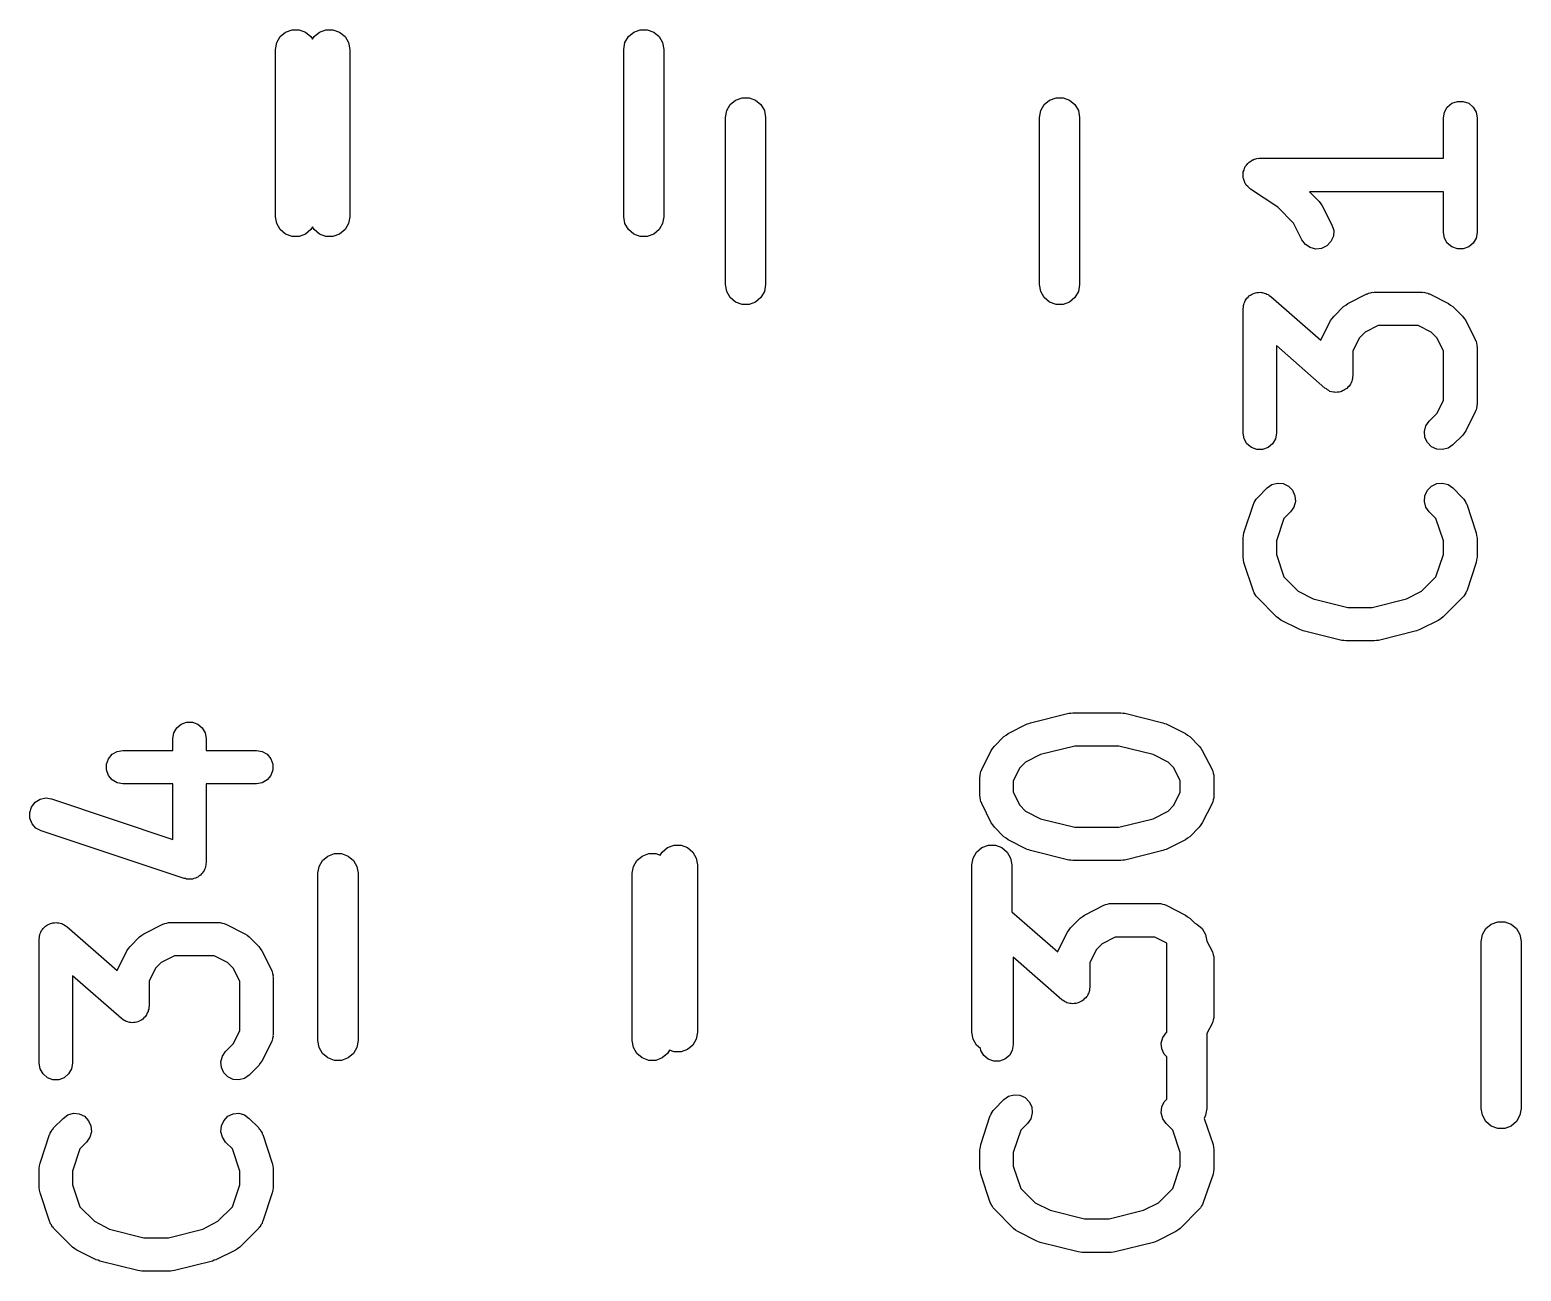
# Model space of a CAD drawing. Extents: x 83.4 to 168.1, y -157.3 to -85.4.
# Drawn here: x 125.858 to 130.32, y -119.753 to -116.041 of the extents above; entities that cross this region are included whole.
import ezdxf

# ---------------------------------------------------------------- set-up
doc = ezdxf.new("R2010")
doc.units = 0
doc.header["$MEASUREMENT"] = 0
doc.layers.add('BLACK', color=7, linetype='CONTINUOUS')

msp = doc.modelspace()

# ---------------------------------------------------------------- linework, layer by layer
at = {"layer": 'Black'}
for p, q in [((126.607, -116.061), (126.623, -116.048)), ((126.623, -116.048), (126.643, -116.041)), ((126.643, -116.041), (126.664, -116.041)), ((126.664, -116.041), (126.683, -116.048)), ((126.683, -116.048), (126.699, -116.061)), ((126.709, -116.061), (126.725, -116.048)), ((126.725, -116.048), (126.744, -116.041)), ((126.744, -116.041), (126.765, -116.041)), ((126.765, -116.041), (126.785, -116.048)), ((126.785, -116.048), (126.801, -116.061)), ((127.649, -116.061), (127.665, -116.048)), ((127.665, -116.048), (127.684, -116.041)), ((127.684, -116.041), (127.705, -116.041)), ((127.705, -116.041), (127.725, -116.048)), ((127.725, -116.048), (127.741, -116.061)), ((126.593, -116.1), (126.597, -116.079)), ((126.593, -116.6), (126.593, -116.1)), ((126.597, -116.079), (126.607, -116.061)), ((126.699, -116.061), (126.704, -116.069)), ((126.704, -116.069), (126.709, -116.061)), ((126.801, -116.061), (126.811, -116.079)), ((126.811, -116.079), (126.815, -116.1)), ((126.815, -116.1), (126.815, -116.6)), ((127.635, -116.1), (127.638, -116.079)), ((127.635, -116.6), (127.635, -116.1)), ((127.638, -116.079), (127.649, -116.061)), ((127.741, -116.061), (127.751, -116.079)), ((127.751, -116.079), (127.755, -116.1)), ((127.755, -116.1), (127.755, -116.6)), ((127.943, -116.282), (127.953, -116.264)), ((127.953, -116.264), (127.969, -116.251)), ((127.969, -116.251), (127.989, -116.244)), ((127.989, -116.244), (128.01, -116.244)), ((128.01, -116.244), (128.029, -116.251)), ((128.029, -116.251), (128.045, -116.264)), ((128.045, -116.264), (128.056, -116.282)), ((128.883, -116.282), (128.893, -116.264)), ((128.893, -116.264), (128.909, -116.251)), ((128.909, -116.251), (128.929, -116.244)), ((128.929, -116.244), (128.95, -116.244)), ((128.95, -116.244), (128.969, -116.251)), ((128.969, -116.251), (128.985, -116.264)), ((128.985, -116.264), (128.996, -116.282)), ((130.091, -116.287), (130.099, -116.272)), ((130.099, -116.272), (130.113, -116.26)), ((130.113, -116.26), (130.129, -116.255)), ((130.129, -116.255), (130.146, -116.255)), ((130.146, -116.255), (130.163, -116.26)), ((130.163, -116.26), (130.176, -116.272)), ((130.176, -116.272), (130.185, -116.287)), ((127.939, -116.303), (127.943, -116.282)), ((127.939, -116.803), (127.939, -116.303)), ((128.056, -116.282), (128.059, -116.303)), ((128.059, -116.303), (128.059, -116.803)), ((128.879, -116.303), (128.883, -116.282)), ((128.879, -116.803), (128.879, -116.303)), ((128.996, -116.282), (128.999, -116.303)), ((128.999, -116.303), (128.999, -116.803)), ((130.088, -116.304), (130.091, -116.287)), ((130.088, -116.425), (130.088, -116.304)), ((130.185, -116.287), (130.188, -116.304)), ((130.188, -116.304), (130.188, -116.647)), ((129.491, -116.461), (129.492, -116.455)), ((129.492, -116.455), (129.493, -116.453)), ((129.493, -116.453), (129.494, -116.45)), ((129.494, -116.45), (129.498, -116.446)), ((129.498, -116.446), (129.502, -116.441)), ((129.502, -116.441), (129.504, -116.439)), ((129.504, -116.439), (129.506, -116.437)), ((129.506, -116.437), (129.511, -116.434)), ((129.511, -116.434), (129.516, -116.43)), ((129.516, -116.43), (129.518, -116.43)), ((129.518, -116.43), (129.521, -116.428)), ((129.521, -116.428), (129.526, -116.427)), ((129.526, -116.427), (129.532, -116.425)), ((129.532, -116.425), (129.535, -116.426)), ((129.535, -116.426), (129.538, -116.425)), ((129.538, -116.425), (130.088, -116.425)), ((129.488, -116.466), (129.491, -116.461)), ((129.488, -116.469), (129.488, -116.466)), ((129.488, -116.472), (129.488, -116.469)), ((129.488, -116.478), (129.488, -116.472)), ((129.488, -116.484), (129.488, -116.478)), ((129.489, -116.486), (129.488, -116.484)), ((129.49, -116.489), (129.489, -116.486)), ((129.492, -116.495), (129.49, -116.489)), ((129.494, -116.5), (129.492, -116.495)), ((129.496, -116.502), (129.494, -116.5)), ((129.497, -116.505), (129.496, -116.502)), ((129.502, -116.509), (129.497, -116.505)), ((129.506, -116.513), (129.502, -116.509)), ((129.508, -116.515), (129.506, -116.513)), ((129.51, -116.517), (129.508, -116.515)), ((129.592, -116.571), (129.51, -116.517)), ((130.088, -116.525), (129.687, -116.525)), ((129.687, -116.525), (129.716, -116.554)), ((130.088, -116.647), (130.088, -116.525)), ((129.639, -116.619), (129.592, -116.571)), ((129.716, -116.554), (129.721, -116.561)), ((129.721, -116.561), (129.725, -116.567)), ((129.725, -116.567), (129.754, -116.624)), ((126.597, -116.62), (126.593, -116.6)), ((126.607, -116.638), (126.597, -116.62)), ((126.704, -116.63), (126.699, -116.638)), ((126.709, -116.638), (126.704, -116.63)), ((126.811, -116.62), (126.801, -116.638)), ((126.815, -116.6), (126.811, -116.62)), ((127.638, -116.62), (127.635, -116.6)), ((127.649, -116.638), (127.638, -116.62)), ((127.751, -116.62), (127.741, -116.638)), ((127.755, -116.6), (127.751, -116.62)), ((129.664, -116.669), (129.639, -116.619)), ((129.754, -116.624), (129.759, -116.641)), ((126.623, -116.652), (126.607, -116.638)), ((126.643, -116.659), (126.623, -116.652)), ((126.664, -116.659), (126.643, -116.659)), ((126.683, -116.652), (126.664, -116.659)), ((126.699, -116.638), (126.683, -116.652)), ((126.725, -116.652), (126.709, -116.638)), ((126.744, -116.659), (126.725, -116.652)), ((126.765, -116.659), (126.744, -116.659)), ((126.785, -116.652), (126.765, -116.659)), ((126.801, -116.638), (126.785, -116.652)), ((127.665, -116.652), (127.649, -116.638)), ((127.684, -116.659), (127.665, -116.652)), ((127.705, -116.659), (127.684, -116.659)), ((127.725, -116.652), (127.705, -116.659)), ((127.741, -116.638), (127.725, -116.652)), ((129.675, -116.683), (129.664, -116.669)), ((129.751, -116.674), (129.739, -116.687)), ((129.758, -116.658), (129.751, -116.674)), ((129.759, -116.641), (129.758, -116.658)), ((130.091, -116.664), (130.088, -116.647)), ((130.099, -116.679), (130.091, -116.664)), ((130.113, -116.69), (130.099, -116.679)), ((130.176, -116.679), (130.163, -116.69)), ((130.185, -116.664), (130.176, -116.679)), ((130.188, -116.647), (130.185, -116.664)), ((129.689, -116.692), (129.675, -116.683)), ((129.706, -116.697), (129.689, -116.692)), ((129.723, -116.695), (129.706, -116.697)), ((129.739, -116.687), (129.723, -116.695)), ((130.129, -116.696), (130.113, -116.69)), ((130.146, -116.696), (130.129, -116.696)), ((130.163, -116.69), (130.146, -116.696)), ((127.943, -116.823), (127.939, -116.803)), ((128.059, -116.803), (128.056, -116.823)), ((128.883, -116.823), (128.879, -116.803)), ((128.999, -116.803), (128.996, -116.823)), ((127.953, -116.841), (127.943, -116.823)), ((127.969, -116.855), (127.953, -116.841)), ((127.989, -116.862), (127.969, -116.855)), ((128.029, -116.855), (128.01, -116.862)), ((128.045, -116.841), (128.029, -116.855)), ((128.056, -116.823), (128.045, -116.841)), ((128.893, -116.841), (128.883, -116.823)), ((128.909, -116.855), (128.893, -116.841)), ((128.929, -116.862), (128.909, -116.855)), ((128.969, -116.855), (128.95, -116.862)), ((128.985, -116.841), (128.969, -116.855)), ((128.996, -116.823), (128.985, -116.841)), ((129.49, -116.862), (129.491, -116.858)), ((129.491, -116.858), (129.493, -116.854)), ((129.493, -116.854), (129.495, -116.849)), ((129.495, -116.849), (129.497, -116.846)), ((129.497, -116.846), (129.499, -116.843)), ((129.499, -116.843), (129.503, -116.84)), ((129.503, -116.84), (129.506, -116.836)), ((129.506, -116.836), (129.51, -116.834)), ((129.51, -116.834), (129.513, -116.832)), ((129.513, -116.832), (129.517, -116.83)), ((129.517, -116.83), (129.522, -116.828)), ((129.522, -116.828), (129.525, -116.827)), ((129.525, -116.827), (129.529, -116.826)), ((129.529, -116.826), (129.534, -116.826)), ((129.534, -116.826), (129.539, -116.825)), ((129.539, -116.825), (129.543, -116.826)), ((129.543, -116.826), (129.546, -116.826)), ((129.546, -116.826), (129.551, -116.828)), ((129.551, -116.828), (129.556, -116.829)), ((129.556, -116.829), (129.559, -116.831)), ((129.559, -116.831), (129.563, -116.832)), ((129.563, -116.832), (129.566, -116.835)), ((129.566, -116.835), (129.571, -116.838)), ((129.571, -116.838), (129.721, -116.969)), ((129.795, -116.864), (129.801, -116.859)), ((129.801, -116.859), (129.858, -116.83)), ((129.858, -116.83), (129.861, -116.83)), ((129.861, -116.83), (129.863, -116.828)), ((129.863, -116.828), (129.869, -116.827)), ((129.869, -116.827), (129.875, -116.825)), ((129.875, -116.825), (129.878, -116.826)), ((129.878, -116.826), (129.881, -116.825)), ((129.881, -116.825), (130.023, -116.825)), ((130.023, -116.825), (130.026, -116.826)), ((130.026, -116.826), (130.029, -116.825)), ((130.029, -116.825), (130.035, -116.827)), ((130.035, -116.827), (130.041, -116.828)), ((130.041, -116.828), (130.043, -116.83)), ((130.043, -116.83), (130.046, -116.83)), ((130.046, -116.83), (130.103, -116.859)), ((130.103, -116.859), (130.109, -116.864)), ((128.01, -116.862), (127.989, -116.862)), ((128.95, -116.862), (128.929, -116.862)), ((129.488, -116.875), (129.489, -116.87)), ((129.488, -117.247), (129.488, -116.875)), ((129.489, -116.865), (129.49, -116.862)), ((129.489, -116.87), (129.489, -116.865)), ((129.75, -116.91), (129.755, -116.904)), ((129.755, -116.904), (129.76, -116.897)), ((129.76, -116.897), (129.788, -116.868)), ((129.788, -116.868), (129.795, -116.864)), ((130.109, -116.864), (130.116, -116.868)), ((130.116, -116.868), (130.144, -116.897)), ((130.144, -116.897), (130.149, -116.904)), ((130.149, -116.904), (130.154, -116.91)), ((129.722, -116.967), (129.75, -116.91)), ((129.853, -116.945), (129.836, -116.962)), ((129.892, -116.925), (129.853, -116.945)), ((130.012, -116.925), (129.892, -116.925)), ((130.051, -116.945), (130.012, -116.925)), ((130.068, -116.962), (130.051, -116.945)), ((130.154, -116.91), (130.182, -116.967)), ((129.733, -117.113), (129.588, -116.985)), ((129.588, -116.985), (129.588, -117.247)), ((129.721, -116.969), (129.722, -116.967)), ((129.836, -116.962), (129.816, -117.001)), ((130.088, -117.001), (130.068, -116.962)), ((130.182, -116.967), (130.183, -116.97)), ((130.183, -116.97), (130.185, -116.972)), ((130.185, -116.972), (130.186, -116.978)), ((130.186, -116.978), (130.187, -116.984)), ((130.187, -116.984), (130.187, -116.987)), ((130.187, -116.987), (130.188, -116.989)), ((130.188, -116.989), (130.188, -117.161)), ((129.816, -117.001), (129.816, -117.075)), ((130.088, -117.149), (130.088, -117.001)), ((129.816, -117.075), (129.815, -117.08)), ((129.815, -117.08), (129.815, -117.085)), ((129.738, -117.115), (129.733, -117.113)), ((129.741, -117.118), (129.738, -117.115)), ((129.745, -117.12), (129.741, -117.118)), ((129.748, -117.122), (129.745, -117.12)), ((129.753, -117.123), (129.748, -117.122)), ((129.758, -117.124), (129.753, -117.123)), ((129.761, -117.124), (129.758, -117.124)), ((129.765, -117.125), (129.761, -117.124)), ((129.77, -117.124), (129.765, -117.125)), ((129.775, -117.124), (129.77, -117.124)), ((129.779, -117.123), (129.775, -117.124)), ((129.782, -117.122), (129.779, -117.123)), ((129.787, -117.12), (129.782, -117.122)), ((129.791, -117.118), (129.787, -117.12)), ((129.794, -117.116), (129.791, -117.118)), ((129.798, -117.114), (129.794, -117.116)), ((129.801, -117.11), (129.798, -117.114)), ((129.805, -117.107), (129.801, -117.11)), ((129.807, -117.104), (129.805, -117.107)), ((129.809, -117.101), (129.807, -117.104)), ((129.811, -117.097), (129.809, -117.101)), ((129.813, -117.092), (129.811, -117.097)), ((129.814, -117.088), (129.813, -117.092)), ((129.815, -117.085), (129.814, -117.088)), ((130.068, -117.188), (130.088, -117.149)), ((130.186, -117.172), (130.185, -117.178)), ((130.187, -117.167), (130.186, -117.172)), ((130.188, -117.161), (130.187, -117.164)), ((130.187, -117.164), (130.187, -117.167)), ((130.035, -117.225), (130.045, -117.211)), ((130.045, -117.211), (130.068, -117.188)), ((130.182, -117.183), (130.154, -117.24)), ((130.183, -117.18), (130.182, -117.183)), ((130.185, -117.178), (130.183, -117.18)), ((129.491, -117.264), (129.488, -117.247)), ((129.588, -117.247), (129.585, -117.264)), ((130.031, -117.242), (130.035, -117.225)), ((130.032, -117.26), (130.031, -117.242)), ((130.04, -117.275), (130.032, -117.26)), ((130.145, -117.253), (130.116, -117.282)), ((130.149, -117.247), (130.145, -117.253)), ((130.154, -117.24), (130.149, -117.247)), ((129.499, -117.279), (129.491, -117.264)), ((129.513, -117.29), (129.499, -117.279)), ((129.529, -117.296), (129.513, -117.29)), ((129.546, -117.296), (129.529, -117.296)), ((129.563, -117.29), (129.546, -117.296)), ((129.576, -117.279), (129.563, -117.29)), ((129.585, -117.264), (129.576, -117.279)), ((130.052, -117.288), (130.04, -117.275)), ((130.068, -117.295), (130.052, -117.288)), ((130.085, -117.296), (130.068, -117.295)), ((130.102, -117.292), (130.085, -117.296)), ((130.116, -117.282), (130.102, -117.292)), ((129.531, -117.44), (129.56, -117.411)), ((129.56, -117.411), (129.574, -117.401)), ((129.574, -117.401), (129.591, -117.397)), ((129.591, -117.397), (129.608, -117.398)), ((129.608, -117.398), (129.624, -117.406)), ((129.624, -117.406), (129.636, -117.418)), ((129.636, -117.418), (129.643, -117.434)), ((129.643, -117.434), (129.645, -117.451)), ((130.031, -117.451), (130.032, -117.434)), ((130.032, -117.434), (130.04, -117.418)), ((130.04, -117.418), (130.052, -117.406)), ((130.052, -117.406), (130.068, -117.398)), ((130.068, -117.398), (130.085, -117.397)), ((130.085, -117.397), (130.102, -117.401)), ((130.102, -117.401), (130.116, -117.411)), ((130.116, -117.411), (130.144, -117.44)), ((129.49, -117.545), (129.519, -117.459)), ((129.519, -117.459), (129.52, -117.457)), ((129.52, -117.457), (129.521, -117.454)), ((129.521, -117.454), (129.524, -117.449)), ((129.524, -117.449), (129.527, -117.444)), ((129.527, -117.444), (129.529, -117.442)), ((129.529, -117.442), (129.531, -117.44)), ((129.63, -117.482), (129.61, -117.502)), ((129.64, -117.468), (129.63, -117.482)), ((129.645, -117.451), (129.64, -117.468)), ((130.035, -117.468), (130.031, -117.451)), ((130.045, -117.482), (130.035, -117.468)), ((130.065, -117.502), (130.045, -117.482)), ((130.144, -117.44), (130.146, -117.442)), ((130.146, -117.442), (130.148, -117.444)), ((130.148, -117.444), (130.151, -117.449)), ((130.151, -117.449), (130.154, -117.454)), ((130.154, -117.454), (130.155, -117.457)), ((130.155, -117.457), (130.157, -117.459)), ((130.157, -117.459), (130.185, -117.545)), ((129.61, -117.502), (129.588, -117.569)), ((130.088, -117.569), (130.065, -117.502)), ((129.488, -117.561), (129.489, -117.553)), ((129.488, -117.618), (129.488, -117.561)), ((129.489, -117.553), (129.49, -117.545)), ((129.588, -117.569), (129.588, -117.61)), ((130.088, -117.61), (130.088, -117.569)), ((130.185, -117.545), (130.186, -117.553)), ((130.186, -117.553), (130.188, -117.561)), ((130.188, -117.561), (130.188, -117.618)), ((129.489, -117.626), (129.488, -117.618)), ((129.588, -117.61), (129.61, -117.677)), ((130.065, -117.677), (130.088, -117.61)), ((130.188, -117.618), (130.186, -117.626)), ((129.49, -117.634), (129.489, -117.626)), ((129.519, -117.72), (129.49, -117.634)), ((130.185, -117.634), (130.157, -117.72)), ((130.186, -117.626), (130.185, -117.634)), ((129.61, -117.677), (129.653, -117.72)), ((130.022, -117.72), (130.065, -117.677)), ((129.52, -117.722), (129.519, -117.72)), ((129.521, -117.725), (129.52, -117.722)), ((129.524, -117.73), (129.521, -117.725)), ((129.527, -117.735), (129.524, -117.73)), ((129.529, -117.737), (129.527, -117.735)), ((129.531, -117.739), (129.529, -117.737)), ((129.588, -117.796), (129.531, -117.739)), ((129.653, -117.72), (129.698, -117.742)), ((129.698, -117.742), (129.801, -117.768)), ((129.874, -117.768), (129.977, -117.742)), ((129.977, -117.742), (130.022, -117.72)), ((130.144, -117.739), (130.087, -117.796)), ((130.146, -117.737), (130.144, -117.739)), ((130.148, -117.735), (130.146, -117.737)), ((130.151, -117.73), (130.148, -117.735)), ((130.154, -117.725), (130.151, -117.73)), ((130.155, -117.722), (130.154, -117.725)), ((130.157, -117.72), (130.155, -117.722)), ((129.595, -117.801), (129.588, -117.796)), ((129.801, -117.768), (129.874, -117.768)), ((130.087, -117.796), (130.081, -117.801)), ((129.601, -117.806), (129.595, -117.801)), ((129.658, -117.834), (129.601, -117.806)), ((129.663, -117.836), (129.658, -117.834)), ((129.668, -117.838), (129.663, -117.836)), ((129.783, -117.867), (129.668, -117.838)), ((130.007, -117.838), (129.893, -117.867)), ((130.012, -117.836), (130.007, -117.838)), ((130.017, -117.834), (130.012, -117.836)), ((130.074, -117.806), (130.017, -117.834)), ((130.081, -117.801), (130.074, -117.806)), ((129.789, -117.867), (129.783, -117.867)), ((129.795, -117.868), (129.789, -117.867)), ((129.881, -117.868), (129.795, -117.868)), ((129.887, -117.867), (129.881, -117.868)), ((129.893, -117.867), (129.887, -117.867)), ((128.852, -118.113), (128.967, -118.084)), ((128.967, -118.084), (128.973, -118.084)), ((128.973, -118.084), (128.979, -118.083)), ((128.979, -118.083), (129.122, -118.083)), ((129.122, -118.083), (129.128, -118.084)), ((129.128, -118.084), (129.134, -118.084)), ((129.134, -118.084), (129.248, -118.113)), ((126.286, -118.16), (126.289, -118.143)), ((126.289, -118.143), (126.298, -118.128)), ((126.298, -118.128), (126.311, -118.117)), ((126.311, -118.117), (126.327, -118.111)), ((126.327, -118.111), (126.345, -118.111)), ((126.345, -118.111), (126.361, -118.117)), ((126.361, -118.117), (126.374, -118.128)), ((126.374, -118.128), (126.383, -118.143)), ((126.383, -118.143), (126.386, -118.16)), ((128.772, -118.154), (128.779, -118.15)), ((128.779, -118.15), (128.785, -118.145)), ((128.785, -118.145), (128.842, -118.116)), ((128.842, -118.116), (128.847, -118.115)), ((128.847, -118.115), (128.852, -118.113)), ((129.248, -118.113), (129.253, -118.115)), ((129.253, -118.115), (129.258, -118.116)), ((129.258, -118.116), (129.316, -118.145)), ((129.316, -118.145), (129.322, -118.15)), ((129.322, -118.15), (129.329, -118.154)), ((126.119, -118.199), (126.136, -118.196)), ((126.136, -118.196), (126.286, -118.196)), ((126.286, -118.196), (126.286, -118.16)), ((126.386, -118.16), (126.386, -118.196)), ((126.386, -118.196), (126.536, -118.196)), ((126.536, -118.196), (126.553, -118.199)), ((128.706, -118.253), (128.734, -118.196)), ((128.734, -118.196), (128.739, -118.189)), ((128.739, -118.189), (128.744, -118.183)), ((128.744, -118.183), (128.772, -118.154)), ((128.985, -118.183), (128.882, -118.208)), ((129.116, -118.183), (128.985, -118.183)), ((129.219, -118.208), (129.116, -118.183)), ((129.329, -118.154), (129.357, -118.183)), ((129.357, -118.183), (129.362, -118.189)), ((129.362, -118.189), (129.366, -118.196)), ((129.366, -118.196), (129.395, -118.253)), ((126.087, -118.237), (126.093, -118.221)), ((126.087, -118.254), (126.087, -118.237)), ((126.093, -118.221), (126.104, -118.207)), ((126.104, -118.207), (126.119, -118.199)), ((126.553, -118.199), (126.568, -118.207)), ((126.568, -118.207), (126.579, -118.221)), ((126.579, -118.221), (126.585, -118.237)), ((126.585, -118.237), (126.585, -118.254)), ((128.837, -118.231), (128.82, -118.248)), ((128.882, -118.208), (128.837, -118.231)), ((129.264, -118.231), (129.219, -118.208)), ((129.281, -118.248), (129.264, -118.231)), ((126.093, -118.271), (126.087, -118.254)), ((126.104, -118.284), (126.093, -118.271)), ((126.119, -118.293), (126.104, -118.284)), ((126.568, -118.284), (126.553, -118.293)), ((126.579, -118.271), (126.568, -118.284)), ((126.585, -118.254), (126.579, -118.271)), ((128.7, -118.275), (128.701, -118.273)), ((128.7, -118.333), (128.7, -118.275)), ((128.701, -118.27), (128.702, -118.264)), ((128.701, -118.273), (128.701, -118.27)), ((128.702, -118.264), (128.703, -118.258)), ((128.703, -118.258), (128.705, -118.256)), ((128.705, -118.256), (128.706, -118.253)), ((128.82, -118.248), (128.8, -118.287)), ((128.8, -118.287), (128.8, -118.321)), ((129.3, -118.287), (129.281, -118.248)), ((129.3, -118.321), (129.3, -118.287)), ((129.395, -118.253), (129.396, -118.256)), ((129.396, -118.256), (129.397, -118.258)), ((129.397, -118.258), (129.398, -118.264)), ((129.398, -118.264), (129.4, -118.27)), ((129.4, -118.27), (129.4, -118.273)), ((129.4, -118.273), (129.4, -118.275)), ((129.4, -118.275), (129.4, -118.333)), ((126.136, -118.296), (126.119, -118.293)), ((126.286, -118.296), (126.136, -118.296)), ((126.286, -118.462), (126.286, -118.296)), ((126.536, -118.296), (126.386, -118.296)), ((126.386, -118.296), (126.386, -118.531)), ((126.553, -118.293), (126.536, -118.296)), ((128.8, -118.321), (128.82, -118.36)), ((129.281, -118.36), (129.3, -118.321)), ((125.858, -118.381), (125.863, -118.365)), ((125.863, -118.365), (125.874, -118.351)), ((125.874, -118.351), (125.889, -118.342)), ((125.889, -118.342), (125.906, -118.338)), ((125.906, -118.338), (125.923, -118.341)), ((125.923, -118.341), (126.286, -118.462)), ((128.701, -118.335), (128.7, -118.333)), ((128.701, -118.338), (128.701, -118.335)), ((128.702, -118.344), (128.701, -118.338)), ((128.703, -118.35), (128.702, -118.344)), ((128.705, -118.352), (128.703, -118.35)), ((128.706, -118.355), (128.705, -118.352)), ((128.734, -118.412), (128.706, -118.355)), ((128.82, -118.36), (128.837, -118.377)), ((129.264, -118.377), (129.281, -118.36)), ((129.395, -118.355), (129.366, -118.412)), ((129.396, -118.352), (129.395, -118.355)), ((129.397, -118.35), (129.396, -118.352)), ((129.398, -118.344), (129.397, -118.35)), ((129.4, -118.338), (129.398, -118.344)), ((129.4, -118.333), (129.4, -118.335)), ((129.4, -118.335), (129.4, -118.338)), ((125.858, -118.398), (125.858, -118.381)), ((125.865, -118.415), (125.858, -118.398)), ((125.876, -118.428), (125.865, -118.415)), ((128.739, -118.418), (128.734, -118.412)), ((128.744, -118.425), (128.739, -118.418)), ((128.837, -118.377), (128.882, -118.4)), ((128.882, -118.4), (128.985, -118.425)), ((129.116, -118.425), (129.219, -118.4)), ((129.219, -118.4), (129.264, -118.377)), ((129.362, -118.418), (129.357, -118.425)), ((129.366, -118.412), (129.362, -118.418)), ((125.892, -118.436), (125.876, -118.428)), ((126.32, -118.579), (125.892, -118.436)), ((128.772, -118.454), (128.744, -118.425)), ((128.779, -118.458), (128.772, -118.454)), ((128.785, -118.463), (128.779, -118.458)), ((128.842, -118.492), (128.785, -118.463)), ((128.985, -118.425), (129.116, -118.425)), ((129.316, -118.463), (129.258, -118.492)), ((129.322, -118.458), (129.316, -118.463)), ((129.329, -118.454), (129.322, -118.458)), ((129.357, -118.425), (129.329, -118.454)), ((126.75, -118.512), (126.77, -118.504)), ((126.77, -118.504), (126.791, -118.504)), ((126.791, -118.504), (126.81, -118.512)), ((127.69, -118.512), (127.71, -118.504)), ((127.71, -118.504), (127.731, -118.504)), ((127.731, -118.504), (127.744, -118.509)), ((127.744, -118.509), (127.75, -118.5)), ((127.75, -118.5), (127.766, -118.486)), ((127.766, -118.486), (127.786, -118.479)), ((127.786, -118.479), (127.807, -118.479)), ((127.807, -118.479), (127.826, -118.486)), ((127.826, -118.486), (127.842, -118.5)), ((127.842, -118.5), (127.852, -118.518)), ((128.68, -118.518), (128.69, -118.5)), ((128.69, -118.5), (128.706, -118.486)), ((128.706, -118.486), (128.726, -118.479)), ((128.726, -118.479), (128.747, -118.479)), ((128.747, -118.479), (128.766, -118.486)), ((128.766, -118.486), (128.782, -118.5)), ((128.782, -118.5), (128.792, -118.518)), ((128.847, -118.493), (128.842, -118.492)), ((128.852, -118.495), (128.847, -118.493)), ((128.967, -118.524), (128.852, -118.495)), ((129.248, -118.495), (129.134, -118.524)), ((129.253, -118.493), (129.248, -118.495)), ((129.258, -118.492), (129.253, -118.493)), ((126.38, -118.555), (126.377, -118.559)), ((126.381, -118.552), (126.38, -118.555)), ((126.383, -118.548), (126.381, -118.552)), ((126.384, -118.543), (126.383, -118.548)), ((126.385, -118.539), (126.384, -118.543)), ((126.386, -118.531), (126.385, -118.535)), ((126.385, -118.535), (126.385, -118.539)), ((126.72, -118.563), (126.724, -118.543)), ((126.724, -118.543), (126.734, -118.525)), ((126.734, -118.525), (126.75, -118.512)), ((126.81, -118.512), (126.826, -118.525)), ((126.826, -118.525), (126.836, -118.543)), ((126.836, -118.543), (126.84, -118.563)), ((127.66, -118.563), (127.664, -118.543)), ((127.664, -118.543), (127.674, -118.525)), ((127.674, -118.525), (127.69, -118.512)), ((127.852, -118.518), (127.856, -118.538)), ((127.856, -118.538), (127.856, -119.038)), ((128.676, -118.538), (128.68, -118.518)), ((128.676, -119.038), (128.676, -118.538)), ((128.792, -118.518), (128.796, -118.538)), ((128.796, -118.538), (128.796, -118.678)), ((128.973, -118.524), (128.967, -118.524)), ((128.979, -118.525), (128.973, -118.524)), ((129.122, -118.525), (128.979, -118.525)), ((129.128, -118.524), (129.122, -118.525)), ((129.134, -118.524), (129.128, -118.524)), ((126.324, -118.579), (126.32, -118.579)), ((126.327, -118.581), (126.324, -118.579)), ((126.332, -118.581), (126.327, -118.581)), ((126.337, -118.581), (126.332, -118.581)), ((126.341, -118.581), (126.337, -118.581)), ((126.345, -118.581), (126.341, -118.581)), ((126.349, -118.579), (126.345, -118.581)), ((126.354, -118.578), (126.349, -118.579)), ((126.358, -118.576), (126.354, -118.578)), ((126.361, -118.575), (126.358, -118.576)), ((126.365, -118.571), (126.361, -118.575)), ((126.369, -118.569), (126.365, -118.571)), ((126.371, -118.566), (126.369, -118.569)), ((126.374, -118.563), (126.371, -118.566)), ((126.377, -118.559), (126.374, -118.563)), ((126.72, -119.063), (126.72, -118.563)), ((126.84, -118.563), (126.84, -119.063)), ((127.66, -119.063), (127.66, -118.563)), ((128.796, -118.678), (128.934, -118.798)), ((129.007, -118.693), (129.014, -118.688)), ((129.014, -118.688), (129.071, -118.659)), ((129.071, -118.659), (129.074, -118.658)), ((129.074, -118.658), (129.076, -118.657)), ((129.076, -118.657), (129.082, -118.656)), ((129.082, -118.656), (129.087, -118.654)), ((129.087, -118.654), (129.09, -118.654)), ((129.09, -118.654), (129.093, -118.654)), ((129.093, -118.654), (129.236, -118.654)), ((129.236, -118.654), (129.239, -118.654)), ((129.239, -118.654), (129.242, -118.654)), ((129.242, -118.654), (129.247, -118.656)), ((129.247, -118.656), (129.253, -118.657)), ((129.253, -118.657), (129.256, -118.658)), ((129.256, -118.658), (129.258, -118.659)), ((129.258, -118.659), (129.316, -118.688)), ((129.316, -118.688), (129.322, -118.693)), ((125.893, -118.734), (125.896, -118.731)), ((125.896, -118.731), (125.898, -118.728)), ((125.898, -118.728), (125.901, -118.725)), ((125.901, -118.725), (125.905, -118.721)), ((125.905, -118.721), (125.908, -118.719)), ((125.908, -118.719), (125.911, -118.717)), ((125.911, -118.717), (125.916, -118.715)), ((125.916, -118.715), (125.92, -118.713)), ((125.92, -118.713), (125.924, -118.712)), ((125.924, -118.712), (125.927, -118.711)), ((125.927, -118.711), (125.932, -118.711)), ((125.932, -118.711), (125.937, -118.71)), ((125.937, -118.71), (125.941, -118.711)), ((125.941, -118.711), (125.945, -118.711)), ((125.945, -118.711), (125.949, -118.712)), ((125.949, -118.712), (125.954, -118.713)), ((125.954, -118.713), (125.957, -118.715)), ((125.957, -118.715), (125.961, -118.717)), ((125.961, -118.717), (125.965, -118.72)), ((125.965, -118.72), (125.969, -118.722)), ((125.969, -118.722), (126.119, -118.854)), ((126.199, -118.744), (126.256, -118.715)), ((126.256, -118.715), (126.259, -118.714)), ((126.259, -118.714), (126.262, -118.713)), ((126.262, -118.713), (126.268, -118.712)), ((126.268, -118.712), (126.273, -118.71)), ((126.273, -118.71), (126.276, -118.71)), ((126.276, -118.71), (126.279, -118.71)), ((126.279, -118.71), (126.422, -118.71)), ((126.422, -118.71), (126.425, -118.71)), ((126.425, -118.71), (126.427, -118.71)), ((126.427, -118.71), (126.433, -118.712)), ((126.433, -118.712), (126.439, -118.713)), ((126.439, -118.713), (126.441, -118.714)), ((126.441, -118.714), (126.444, -118.715)), ((126.444, -118.715), (126.501, -118.744)), ((128.963, -118.739), (128.968, -118.732)), ((128.968, -118.732), (128.972, -118.726)), ((128.972, -118.726), (129.001, -118.697)), ((129.001, -118.697), (129.007, -118.693)), ((129.322, -118.693), (129.329, -118.697)), ((129.329, -118.697), (129.344, -118.712)), ((129.344, -118.712), (129.35, -118.715)), ((129.35, -118.715), (129.366, -118.728)), ((129.366, -118.728), (129.376, -118.746)), ((130.204, -118.746), (130.214, -118.728)), ((130.214, -118.728), (130.23, -118.715)), ((130.23, -118.715), (130.25, -118.708)), ((130.25, -118.708), (130.271, -118.708)), ((130.271, -118.708), (130.29, -118.715)), ((130.29, -118.715), (130.306, -118.728)), ((130.306, -118.728), (130.316, -118.746)), ((125.886, -118.76), (125.887, -118.755)), ((125.886, -119.131), (125.886, -118.76)), ((125.887, -118.75), (125.888, -118.747)), ((125.887, -118.755), (125.887, -118.75)), ((125.888, -118.747), (125.889, -118.743)), ((125.889, -118.743), (125.891, -118.739)), ((125.891, -118.739), (125.893, -118.734)), ((126.158, -118.782), (126.186, -118.753)), ((126.186, -118.753), (126.193, -118.748)), ((126.193, -118.748), (126.199, -118.744)), ((126.501, -118.744), (126.508, -118.748)), ((126.508, -118.748), (126.514, -118.753)), ((126.514, -118.753), (126.543, -118.782)), ((128.934, -118.796), (128.963, -118.739)), ((129.066, -118.774), (129.049, -118.791)), ((129.105, -118.754), (129.066, -118.774)), ((129.224, -118.754), (129.105, -118.754)), ((129.26, -118.772), (129.224, -118.754)), ((129.26, -119.038), (129.26, -118.772)), ((129.376, -118.746), (129.38, -118.766)), ((129.38, -118.766), (129.395, -118.796)), ((130.2, -118.767), (130.204, -118.746)), ((130.2, -119.267), (130.2, -118.767)), ((130.316, -118.746), (130.32, -118.767)), ((130.32, -118.767), (130.32, -119.267)), ((126.12, -118.852), (126.148, -118.795)), ((126.148, -118.795), (126.153, -118.788)), ((126.153, -118.788), (126.158, -118.782)), ((126.291, -118.81), (126.251, -118.83)), ((126.41, -118.81), (126.291, -118.81)), ((126.449, -118.83), (126.41, -118.81)), ((126.543, -118.782), (126.547, -118.788)), ((126.547, -118.788), (126.552, -118.795)), ((126.552, -118.795), (126.581, -118.852)), ((128.946, -118.942), (128.8, -118.814)), ((128.8, -118.814), (128.8, -119.075)), ((128.934, -118.798), (128.934, -118.796)), ((129.049, -118.791), (129.029, -118.83)), ((129.395, -118.796), (129.396, -118.799)), ((129.396, -118.799), (129.397, -118.801)), ((129.397, -118.801), (129.398, -118.807)), ((129.398, -118.807), (129.4, -118.813)), ((129.4, -118.813), (129.4, -118.815)), ((129.4, -118.815), (129.4, -118.818)), ((129.4, -118.818), (129.4, -118.99)), ((126.119, -118.854), (126.12, -118.852)), ((126.234, -118.847), (126.215, -118.886)), ((126.251, -118.83), (126.234, -118.847)), ((126.466, -118.847), (126.449, -118.83)), ((126.486, -118.886), (126.466, -118.847)), ((126.581, -118.852), (126.582, -118.855)), ((126.582, -118.855), (126.583, -118.857)), ((126.583, -118.857), (126.584, -118.863)), ((126.584, -118.863), (126.586, -118.868)), ((129.029, -118.83), (129.029, -118.904)), ((126.132, -118.997), (125.986, -118.87)), ((125.986, -118.87), (125.986, -119.131)), ((126.215, -118.886), (126.215, -118.96)), ((126.486, -119.034), (126.486, -118.886)), ((126.586, -118.868), (126.585, -118.871)), ((126.585, -118.871), (126.586, -118.874)), ((126.586, -118.874), (126.586, -119.046)), ((129.029, -118.904), (129.028, -118.909)), ((129.028, -118.909), (129.028, -118.914)), ((128.95, -118.944), (128.946, -118.942)), ((128.954, -118.947), (128.95, -118.944)), ((128.958, -118.949), (128.954, -118.947)), ((128.961, -118.951), (128.958, -118.949)), ((128.966, -118.952), (128.961, -118.951)), ((128.97, -118.953), (128.966, -118.952)), ((128.974, -118.953), (128.97, -118.953)), ((128.978, -118.954), (128.974, -118.953)), ((128.983, -118.953), (128.978, -118.954)), ((128.988, -118.953), (128.983, -118.953)), ((128.991, -118.952), (128.988, -118.953)), ((128.995, -118.951), (128.991, -118.952)), ((128.999, -118.949), (128.995, -118.951)), ((129.004, -118.947), (128.999, -118.949)), ((129.007, -118.945), (129.004, -118.947)), ((129.01, -118.943), (129.007, -118.945)), ((129.013, -118.939), (129.01, -118.943)), ((129.017, -118.936), (129.013, -118.939)), ((129.019, -118.933), (129.017, -118.936)), ((129.022, -118.93), (129.019, -118.933)), ((129.023, -118.925), (129.022, -118.93)), ((129.026, -118.921), (129.023, -118.925)), ((129.027, -118.917), (129.026, -118.921)), ((129.028, -118.914), (129.027, -118.917)), ((126.136, -119), (126.132, -118.997)), ((126.14, -119.003), (126.136, -119)), ((126.193, -119.001), (126.19, -119.003)), ((126.196, -118.999), (126.193, -119.001)), ((126.199, -118.995), (126.196, -118.999)), ((126.203, -118.992), (126.199, -118.995)), ((126.205, -118.989), (126.203, -118.992)), ((126.207, -118.986), (126.205, -118.989)), ((126.209, -118.981), (126.207, -118.986)), ((126.212, -118.977), (126.209, -118.981)), ((126.214, -118.97), (126.212, -118.973)), ((126.212, -118.973), (126.212, -118.977)), ((126.215, -118.96), (126.214, -118.965)), ((126.214, -118.965), (126.214, -118.97)), ((129.398, -119.001), (129.397, -119.007)), ((129.4, -118.995), (129.398, -119.001)), ((129.4, -118.99), (129.4, -118.993)), ((129.4, -118.993), (129.4, -118.995)), ((126.143, -119.004), (126.14, -119.003)), ((126.146, -119.006), (126.143, -119.004)), ((126.151, -119.007), (126.146, -119.006)), ((126.156, -119.009), (126.151, -119.007)), ((126.16, -119.009), (126.156, -119.009)), ((126.164, -119.01), (126.16, -119.009)), ((126.168, -119.009), (126.164, -119.01)), ((126.173, -119.009), (126.168, -119.009)), ((126.177, -119.008), (126.173, -119.009)), ((126.181, -119.007), (126.177, -119.008)), ((126.185, -119.005), (126.181, -119.007)), ((126.19, -119.003), (126.185, -119.005)), ((126.466, -119.073), (126.486, -119.034)), ((126.586, -119.046), (126.585, -119.048)), ((127.856, -119.038), (127.852, -119.059)), ((128.68, -119.059), (128.676, -119.038)), ((129.248, -119.054), (129.258, -119.04)), ((129.258, -119.04), (129.26, -119.038)), ((129.395, -119.012), (129.38, -119.042)), ((129.38, -119.042), (129.38, -119.267)), ((129.396, -119.009), (129.395, -119.012)), ((129.397, -119.007), (129.396, -119.009)), ((126.443, -119.096), (126.466, -119.073)), ((126.581, -119.068), (126.552, -119.125)), ((126.582, -119.065), (126.581, -119.068)), ((126.583, -119.063), (126.582, -119.065)), ((126.584, -119.057), (126.583, -119.063)), ((126.586, -119.051), (126.584, -119.057)), ((126.585, -119.048), (126.586, -119.051)), ((126.724, -119.084), (126.72, -119.063)), ((126.734, -119.102), (126.724, -119.084)), ((126.836, -119.084), (126.826, -119.102)), ((126.84, -119.063), (126.836, -119.084)), ((127.664, -119.084), (127.66, -119.063)), ((127.674, -119.102), (127.664, -119.084)), ((127.826, -119.09), (127.807, -119.097)), ((127.842, -119.077), (127.826, -119.09)), ((127.852, -119.059), (127.842, -119.077)), ((128.69, -119.077), (128.68, -119.059)), ((128.702, -119.087), (128.69, -119.077)), ((128.703, -119.093), (128.702, -119.087)), ((128.8, -119.075), (128.797, -119.093)), ((129.243, -119.071), (129.248, -119.054)), ((129.245, -119.088), (129.243, -119.071)), ((129.252, -119.104), (129.245, -119.088)), ((125.889, -119.148), (125.886, -119.131)), ((125.986, -119.131), (125.983, -119.148)), ((126.429, -119.127), (126.434, -119.11)), ((126.431, -119.144), (126.429, -119.127)), ((126.434, -119.11), (126.443, -119.096)), ((126.547, -119.131), (126.543, -119.138)), ((126.552, -119.125), (126.547, -119.131)), ((126.75, -119.115), (126.734, -119.102)), ((126.77, -119.123), (126.75, -119.115)), ((126.791, -119.123), (126.77, -119.123)), ((126.81, -119.115), (126.791, -119.123)), ((126.826, -119.102), (126.81, -119.115)), ((127.69, -119.115), (127.674, -119.102)), ((127.71, -119.123), (127.69, -119.115)), ((127.731, -119.123), (127.71, -119.123)), ((127.75, -119.115), (127.731, -119.123)), ((127.766, -119.102), (127.75, -119.115)), ((127.772, -119.092), (127.766, -119.102)), ((127.786, -119.097), (127.772, -119.092)), ((127.807, -119.097), (127.786, -119.097)), ((128.712, -119.108), (128.703, -119.093)), ((128.725, -119.119), (128.712, -119.108)), ((128.742, -119.125), (128.725, -119.119)), ((128.759, -119.125), (128.742, -119.125)), ((128.775, -119.119), (128.759, -119.125)), ((128.789, -119.108), (128.775, -119.119)), ((128.797, -119.093), (128.789, -119.108)), ((129.26, -119.112), (129.252, -119.104)), ((129.26, -119.239), (129.26, -119.112)), ((125.898, -119.163), (125.889, -119.148)), ((125.911, -119.175), (125.898, -119.163)), ((125.927, -119.181), (125.911, -119.175)), ((125.961, -119.175), (125.945, -119.181)), ((125.974, -119.163), (125.961, -119.175)), ((125.983, -119.148), (125.974, -119.163)), ((126.438, -119.16), (126.431, -119.144)), ((126.45, -119.172), (126.438, -119.16)), ((126.466, -119.18), (126.45, -119.172)), ((126.483, -119.181), (126.466, -119.18)), ((126.5, -119.177), (126.483, -119.181)), ((126.514, -119.167), (126.5, -119.177)), ((126.543, -119.138), (126.514, -119.167)), ((125.945, -119.181), (125.927, -119.181)), ((128.742, -119.271), (128.744, -119.269)), ((128.744, -119.269), (128.772, -119.24)), ((128.772, -119.24), (128.786, -119.23)), ((128.786, -119.23), (128.803, -119.226)), ((128.803, -119.226), (128.82, -119.227)), ((128.82, -119.227), (128.836, -119.234)), ((128.836, -119.234), (128.848, -119.247)), ((128.848, -119.247), (128.856, -119.262)), ((128.856, -119.262), (128.857, -119.28)), ((129.243, -119.28), (129.245, -119.262)), ((129.245, -119.262), (129.252, -119.247)), ((129.252, -119.247), (129.26, -119.239)), ((129.38, -119.267), (129.376, -119.287)), ((130.204, -119.287), (130.2, -119.267)), ((130.32, -119.267), (130.316, -119.287)), ((125.929, -119.324), (125.958, -119.296)), ((125.958, -119.296), (125.972, -119.286)), ((125.972, -119.286), (125.989, -119.281)), ((125.989, -119.281), (126.006, -119.283)), ((126.006, -119.283), (126.022, -119.29)), ((126.022, -119.29), (126.034, -119.303)), ((126.034, -119.303), (126.041, -119.318)), ((126.431, -119.318), (126.438, -119.303)), ((126.438, -119.303), (126.45, -119.29)), ((126.45, -119.29), (126.466, -119.283)), ((126.466, -119.283), (126.483, -119.281)), ((126.483, -119.281), (126.5, -119.286)), ((126.5, -119.286), (126.514, -119.296)), ((126.514, -119.296), (126.543, -119.324)), ((128.703, -119.374), (128.731, -119.288)), ((128.731, -119.288), (128.733, -119.286)), ((128.733, -119.286), (128.734, -119.283)), ((128.734, -119.283), (128.737, -119.278)), ((128.737, -119.278), (128.74, -119.273)), ((128.74, -119.273), (128.742, -119.271)), ((128.843, -119.311), (128.823, -119.331)), ((128.853, -119.297), (128.843, -119.311)), ((128.857, -119.28), (128.853, -119.297)), ((129.248, -119.297), (129.243, -119.28)), ((129.258, -119.311), (129.248, -119.297)), ((129.278, -119.331), (129.258, -119.311)), ((129.376, -119.287), (129.372, -119.296)), ((129.372, -119.296), (129.398, -119.374)), ((130.214, -119.305), (130.204, -119.287)), ((130.23, -119.319), (130.214, -119.305)), ((130.306, -119.305), (130.29, -119.319)), ((130.316, -119.287), (130.306, -119.305)), ((125.889, -119.43), (125.917, -119.344)), ((125.917, -119.344), (125.919, -119.342)), ((125.919, -119.339), (125.923, -119.334)), ((125.919, -119.342), (125.919, -119.339)), ((125.923, -119.334), (125.925, -119.329)), ((125.925, -119.329), (125.928, -119.327)), ((125.928, -119.327), (125.929, -119.324)), ((126.038, -119.352), (126.028, -119.367)), ((126.043, -119.336), (126.038, -119.352)), ((126.041, -119.318), (126.043, -119.336)), ((126.429, -119.336), (126.431, -119.318)), ((126.434, -119.352), (126.429, -119.336)), ((126.443, -119.367), (126.434, -119.352)), ((126.543, -119.324), (126.544, -119.327)), ((126.544, -119.327), (126.547, -119.329)), ((126.547, -119.329), (126.549, -119.334)), ((126.549, -119.334), (126.553, -119.339)), ((126.553, -119.339), (126.553, -119.342)), ((126.553, -119.342), (126.555, -119.344)), ((126.555, -119.344), (126.583, -119.43)), ((128.823, -119.331), (128.8, -119.398)), ((129.3, -119.398), (129.278, -119.331)), ((130.25, -119.326), (130.23, -119.319)), ((130.271, -119.326), (130.25, -119.326)), ((130.29, -119.319), (130.271, -119.326)), ((126.008, -119.387), (125.986, -119.454)), ((126.028, -119.367), (126.008, -119.387)), ((126.464, -119.387), (126.443, -119.367)), ((126.486, -119.454), (126.464, -119.387)), ((128.7, -119.39), (128.702, -119.382)), ((128.7, -119.447), (128.7, -119.39)), ((128.702, -119.382), (128.703, -119.374)), ((128.8, -119.398), (128.8, -119.439)), ((129.3, -119.439), (129.3, -119.398)), ((129.398, -119.374), (129.399, -119.382)), ((129.399, -119.382), (129.4, -119.39)), ((129.4, -119.39), (129.4, -119.447)), ((125.886, -119.446), (125.887, -119.438)), ((125.886, -119.503), (125.886, -119.446)), ((125.887, -119.438), (125.889, -119.43)), ((126.583, -119.43), (126.585, -119.438)), ((126.585, -119.438), (126.586, -119.446)), ((126.586, -119.446), (126.586, -119.503)), ((128.702, -119.455), (128.7, -119.447)), ((128.8, -119.439), (128.823, -119.506)), ((129.278, -119.506), (129.3, -119.439)), ((129.4, -119.447), (129.399, -119.455)), ((125.986, -119.454), (125.986, -119.495)), ((126.486, -119.495), (126.486, -119.454)), ((128.703, -119.463), (128.702, -119.455)), ((128.731, -119.548), (128.703, -119.463)), ((129.398, -119.463), (129.369, -119.548)), ((129.399, -119.455), (129.398, -119.463)), ((125.887, -119.511), (125.886, -119.503)), ((125.889, -119.519), (125.887, -119.511)), ((125.917, -119.604), (125.889, -119.519)), ((125.986, -119.495), (126.008, -119.561)), ((126.464, -119.561), (126.486, -119.495)), ((126.583, -119.519), (126.555, -119.604)), ((126.585, -119.511), (126.583, -119.519)), ((126.586, -119.503), (126.585, -119.511)), ((128.823, -119.506), (128.866, -119.549)), ((129.235, -119.549), (129.278, -119.506)), ((126.008, -119.561), (126.051, -119.604)), ((126.421, -119.604), (126.464, -119.561)), ((128.733, -119.551), (128.731, -119.548)), ((128.734, -119.554), (128.733, -119.551)), ((128.737, -119.558), (128.734, -119.554)), ((128.74, -119.564), (128.737, -119.558)), ((128.742, -119.566), (128.74, -119.564)), ((128.744, -119.568), (128.742, -119.566)), ((128.801, -119.625), (128.744, -119.568)), ((128.866, -119.549), (128.911, -119.571)), ((128.911, -119.571), (129.014, -119.597)), ((129.087, -119.597), (129.19, -119.571)), ((129.19, -119.571), (129.235, -119.549)), ((129.357, -119.568), (129.3, -119.625)), ((129.359, -119.566), (129.357, -119.568)), ((129.361, -119.564), (129.359, -119.566)), ((129.364, -119.558), (129.361, -119.564)), ((129.367, -119.554), (129.364, -119.558)), ((129.368, -119.551), (129.367, -119.554)), ((129.369, -119.548), (129.368, -119.551)), ((125.919, -119.607), (125.917, -119.604)), ((125.919, -119.61), (125.919, -119.607)), ((125.923, -119.614), (125.919, -119.61)), ((125.925, -119.62), (125.923, -119.614)), ((125.928, -119.621), (125.925, -119.62)), ((125.929, -119.624), (125.928, -119.621)), ((125.986, -119.681), (125.929, -119.624)), ((126.051, -119.604), (126.096, -119.627)), ((126.376, -119.627), (126.421, -119.604)), ((126.543, -119.624), (126.486, -119.681)), ((126.544, -119.621), (126.543, -119.624)), ((126.547, -119.62), (126.544, -119.621)), ((126.549, -119.614), (126.547, -119.62)), ((126.553, -119.61), (126.549, -119.614)), ((126.555, -119.604), (126.553, -119.607)), ((126.553, -119.607), (126.553, -119.61)), ((128.807, -119.63), (128.801, -119.625)), ((129.014, -119.597), (129.087, -119.597)), ((129.3, -119.625), (129.293, -119.63)), ((126.096, -119.627), (126.199, -119.653)), ((126.199, -119.653), (126.273, -119.653)), ((126.273, -119.653), (126.376, -119.627)), ((128.814, -119.634), (128.807, -119.63)), ((128.871, -119.663), (128.814, -119.634)), ((128.876, -119.665), (128.871, -119.663)), ((128.881, -119.667), (128.876, -119.665)), ((128.995, -119.695), (128.881, -119.667)), ((129.22, -119.667), (129.105, -119.695)), ((129.225, -119.665), (129.22, -119.667)), ((129.23, -119.663), (129.225, -119.665)), ((129.287, -119.634), (129.23, -119.663)), ((129.293, -119.63), (129.287, -119.634)), ((125.993, -119.686), (125.986, -119.681)), ((125.999, -119.69), (125.993, -119.686)), ((126.056, -119.719), (125.999, -119.69)), ((126.473, -119.69), (126.415, -119.719)), ((126.479, -119.686), (126.473, -119.69)), ((126.486, -119.681), (126.479, -119.686)), ((129.001, -119.696), (128.995, -119.695)), ((129.007, -119.697), (129.001, -119.696)), ((129.093, -119.697), (129.007, -119.697)), ((129.099, -119.696), (129.093, -119.697)), ((129.105, -119.695), (129.099, -119.696)), ((126.062, -119.72), (126.056, -119.719)), ((126.067, -119.723), (126.062, -119.72)), ((126.181, -119.751), (126.067, -119.723)), ((126.187, -119.752), (126.181, -119.751)), ((126.193, -119.753), (126.187, -119.752)), ((126.279, -119.753), (126.193, -119.753)), ((126.285, -119.752), (126.279, -119.753)), ((126.291, -119.751), (126.285, -119.752)), ((126.405, -119.723), (126.291, -119.751)), ((126.41, -119.72), (126.405, -119.723)), ((126.415, -119.719), (126.41, -119.72))]:
    msp.add_line(p, q, dxfattribs=at)

doc.saveas('drawing.dxf')
